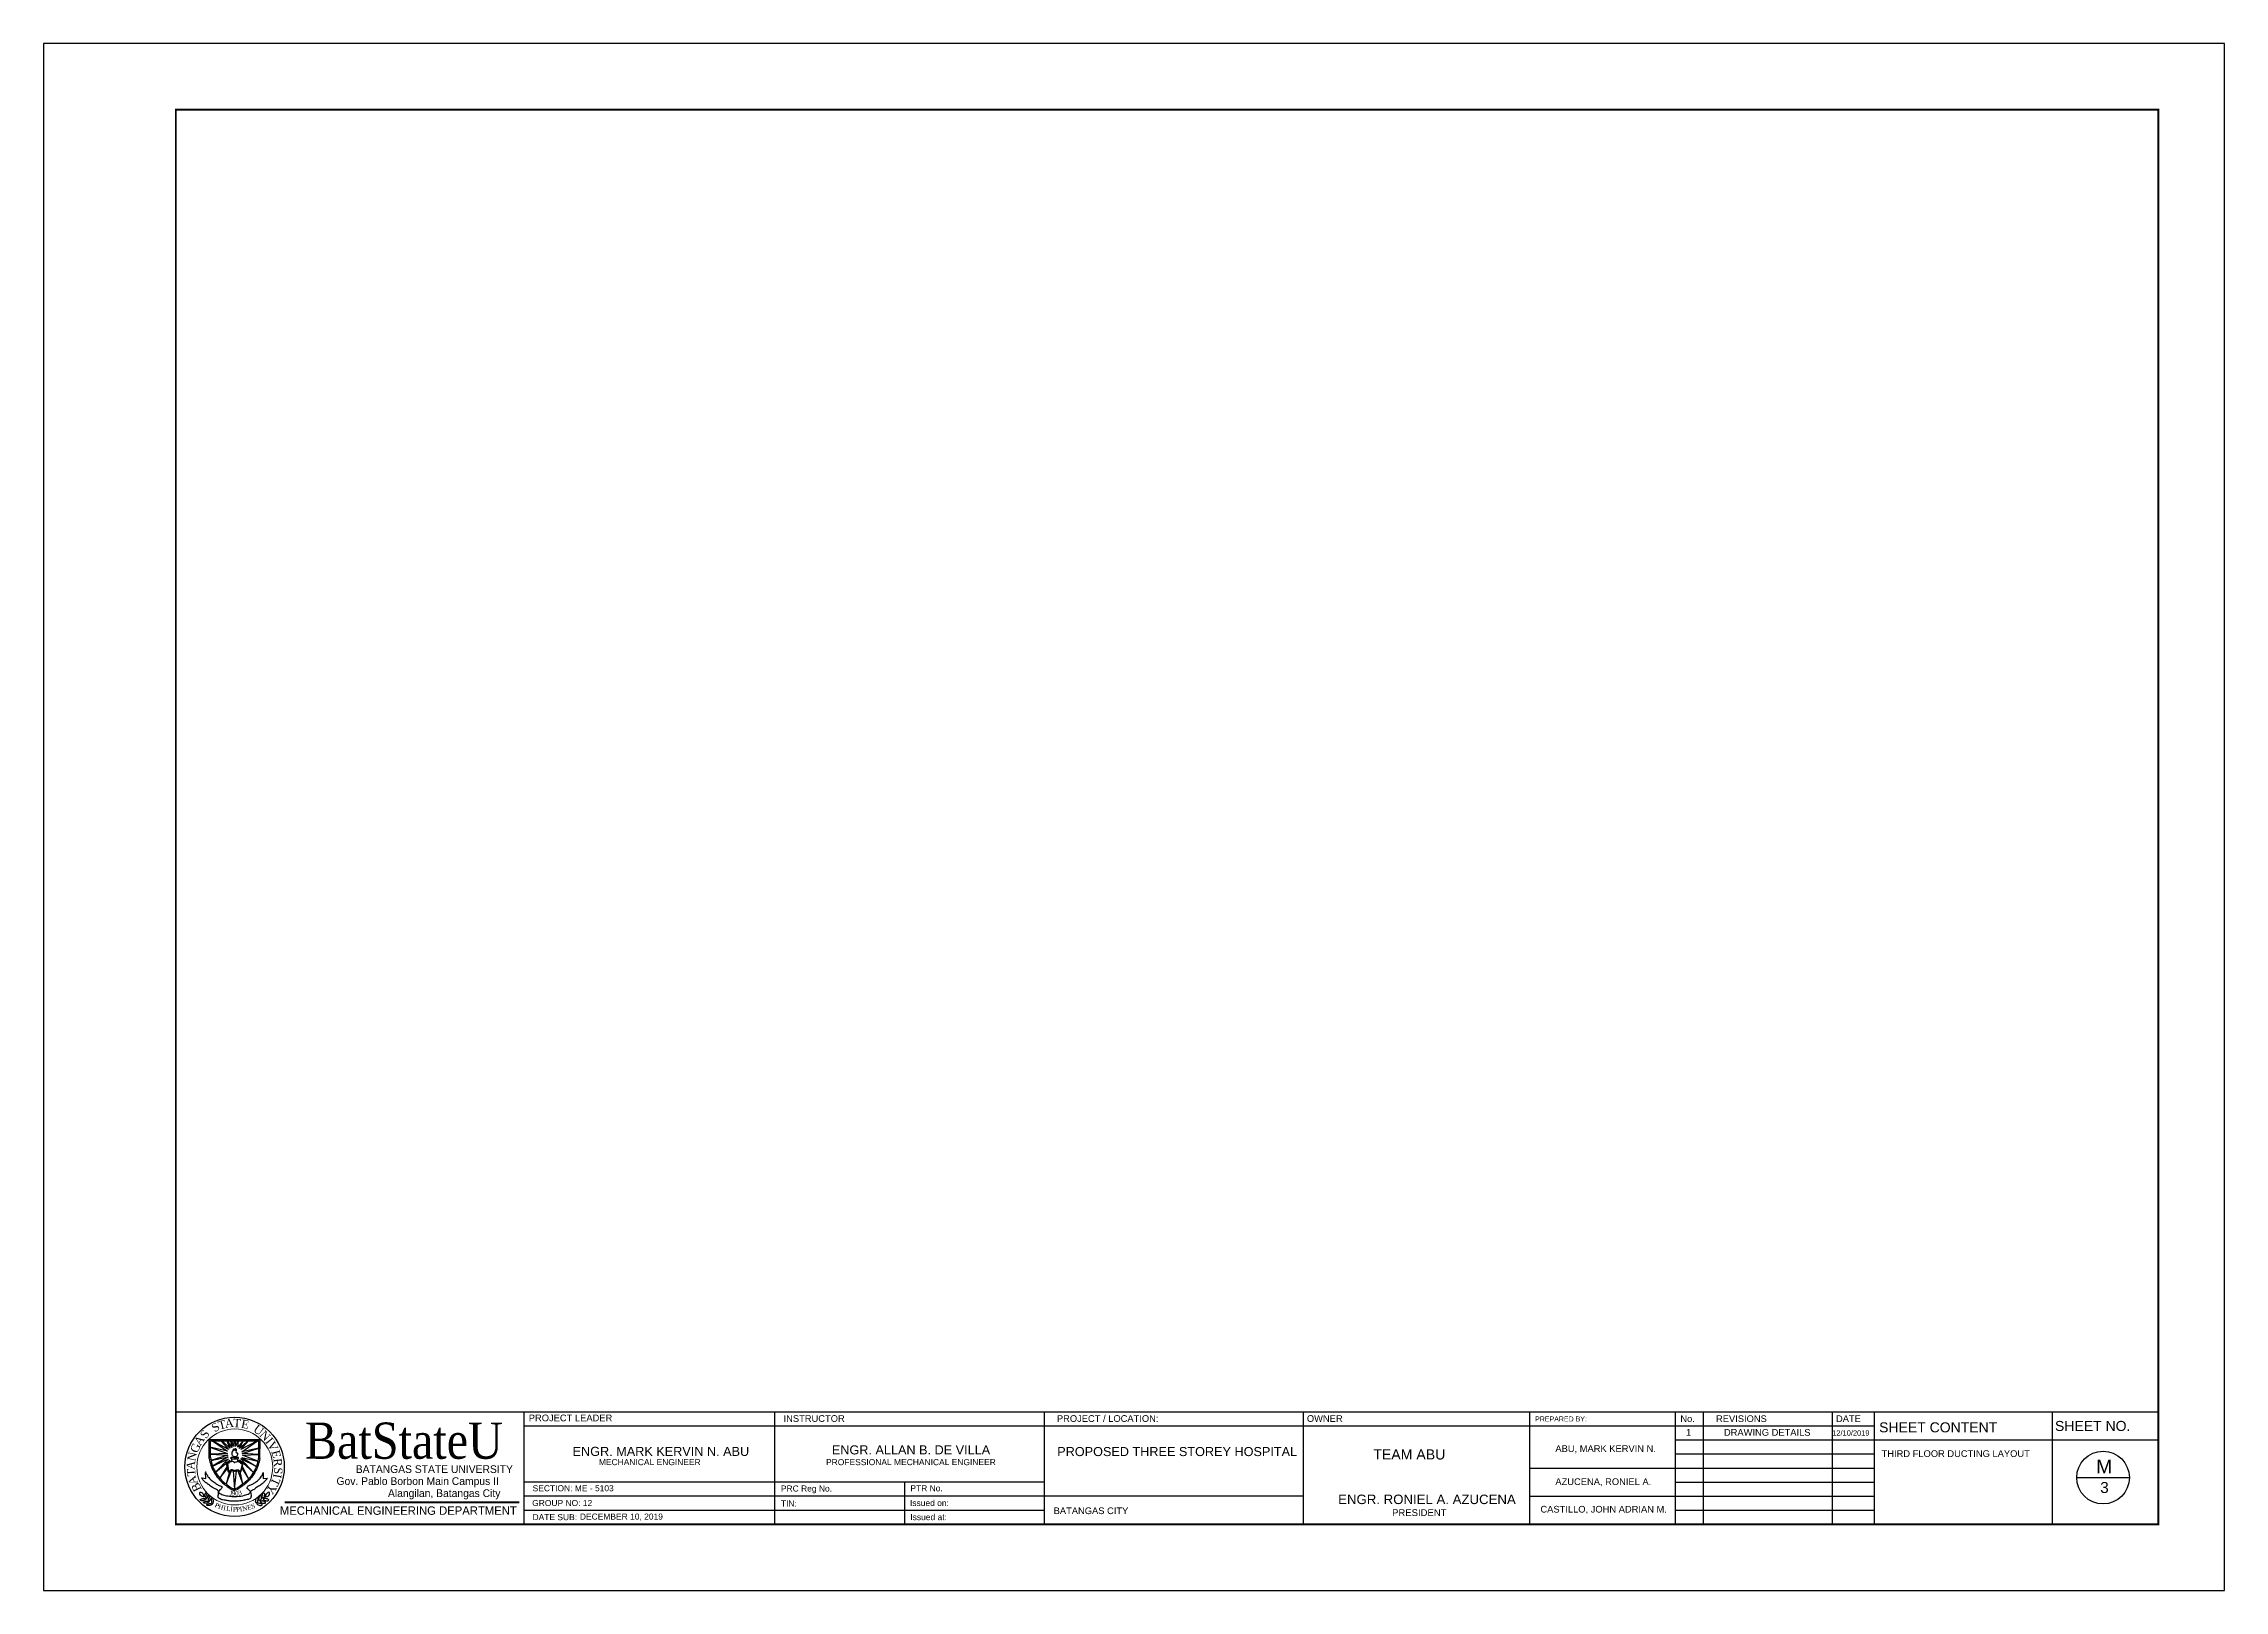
# Model space of a CAD drawing. Header units: millimetres. Extents: x 5 to 598, y 3 to 339.
# Drawn here: x 332.7 to 432, y 84.4 to 154.8 of the extents above; entities that cross this region are included whole.
import ezdxf
from ezdxf.enums import TextEntityAlignment as Align

# ---------------------------------------------------------------- set-up
doc = ezdxf.new("R2010")
doc.units = ezdxf.units.MM
doc.header["$MEASUREMENT"] = 0
doc.layers.add('.1', color=1, linetype='Continuous')
doc.layers.add('template', color=7, linetype='Continuous')
doc.styles.add('arial', font='arial.ttf')
doc.styles.add('CGOTHIC', font='GOTHIC.TTF')
doc.styles.add('GARAMOND', font='GARA.TTF')
doc.styles.get("Standard").update_dxf_attribs({"font": 'arial.ttf'})

msp = doc.modelspace()

# ---------------------------------------------------------------- linework, layer by layer
at = {"layer": '.1', "color": 0}
msp.add_line((431.951, 154.806), (332.675, 154.806), dxfattribs=at)
at = {"layer": 'template'}
for p, q in [((332.675, 154.806), (332.675, 84.411)), ((431.951, 84.411), (431.951, 154.806)), ((338.692, 92.539), (428.943, 92.539)), ((354.538, 92.54), (354.538, 87.419)), ((354.538, 92.539), (354.538, 87.419)), ((365.947, 92.54), (365.947, 87.419)), ((365.947, 92.539), (365.947, 87.419)), ((378.238, 87.419), (378.238, 92.539)), ((390.014, 92.539), (390.014, 87.419)), ((400.317, 92.539), (400.317, 87.419)), ((406.946, 92.539), (406.946, 87.419)), ((408.226, 92.539), (408.226, 87.419)), ((414.091, 92.539), (414.091, 87.419)), ((416.011, 92.539), (416.011, 87.419)), ((424.106, 92.539), (424.106, 87.419)), ((354.538, 91.899), (411.109, 91.899)), ((409.35, 91.899), (416.011, 91.899)), ((340.218, 91.283), (342.53, 91.279)), ((340.218, 90.416), (340.218, 91.283)), ((341.043, 90.747), (340.245, 90.921)), ((340.245, 90.921), (341.043, 90.644)), ((340.267, 91.22), (342.465, 91.22)), ((340.267, 90.451), (340.267, 91.22)), ((341.064, 90.557), (340.293, 90.323)), ((340.293, 90.323), (341.07, 90.492)), ((341.043, 90.644), (340.294, 90.612)), ((340.294, 90.612), (341.064, 90.557)), ((341.097, 90.823), (340.359, 91.22)), ((340.359, 91.22), (341.043, 90.747)), ((341.07, 90.492), (340.368, 90.061)), ((340.368, 90.061), (341.097, 90.395)), ((341.097, 90.395), (340.501, 89.786)), ((340.799, 91.22), (340.766, 91.186)), ((340.766, 91.186), (341.097, 90.823)), ((341.157, 90.877), (340.799, 91.22)), ((341.048, 91.22), (341.021, 91.22)), ((341.021, 91.22), (341.157, 90.877)), ((341.238, 90.915), (341.048, 91.22)), ((341.238, 91.22), (341.181, 91.202)), ((341.181, 91.202), (341.238, 90.915)), ((341.228, 90.402), (341.228, 90.301)), ((341.319, 90.959), (341.238, 91.22)), ((341.341, 91.22), (341.319, 90.959)), ((341.417, 91.22), (341.341, 91.22)), ((341.515, 91.22), (341.417, 90.964)), ((341.417, 90.964), (341.417, 91.22)), ((341.507, 90.39), (341.507, 90.289)), ((341.754, 91.22), (341.515, 90.926)), ((341.515, 90.926), (341.553, 91.22)), ((341.553, 91.22), (341.515, 91.22)), ((342.223, 89.773), (341.591, 90.346)), ((342.003, 91.22), (341.596, 90.872)), ((341.596, 90.872), (341.754, 91.22)), ((342.416, 91.22), (341.656, 90.818)), ((341.656, 90.818), (342.003, 91.22)), ((342.362, 90.055), (341.656, 90.395)), ((341.656, 90.395), (342.223, 89.773)), ((341.694, 90.715), (342.416, 91.22)), ((342.465, 90.883), (341.694, 90.715)), ((341.694, 90.46), (342.362, 90.055)), ((341.694, 90.46), (342.431, 90.291)), ((341.716, 90.633), (342.465, 90.883)), ((342.465, 90.601), (341.716, 90.633)), ((341.726, 90.557), (342.465, 90.601)), ((342.431, 90.291), (341.726, 90.557)), ((342.465, 90.444), (342.465, 91.22)), ((342.514, 90.416), (342.53, 91.279)), ((406.946, 91.259), (417.707, 91.259)), ((406.946, 90.619), (416.011, 90.619)), ((414.345, 91.259), (428.943, 91.259)), ((339.871, 89.538), (340.055, 89.5)), ((340.055, 89.5), (340.044, 89.775)), ((340.501, 89.786), (341.151, 90.33)), ((341.016, 90.026), (340.704, 89.51)), ((340.704, 89.51), (341.026, 89.945)), ((340.982, 90.188), (341.059, 89.832)), ((340.986, 89.247), (341.233, 89.863)), ((341.14, 89.809), (340.986, 89.247)), ((341.041, 90.18), (341.099, 89.85)), ((341.298, 89.847), (341.366, 89.009)), ((341.366, 89.009), (341.45, 89.852)), ((341.52, 89.847), (341.739, 89.241)), ((341.739, 89.241), (341.618, 89.814)), ((341.717, 90.151), (341.636, 89.844)), ((341.668, 89.826), (341.763, 90.19)), ((341.699, 89.977), (342.003, 89.483)), ((342.003, 89.483), (341.732, 90.048)), ((342.663, 89.778), (342.674, 89.507)), ((342.674, 89.507), (342.855, 89.513)), ((354.538, 89.349), (378.238, 89.349)), ((371.871, 89.349), (371.871, 87.419)), ((400.317, 89.979), (411.109, 89.979)), ((409.35, 89.979), (416.011, 89.979)), ((425.227, 89.543), (427.627, 89.543)), ((354.538, 88.706), (390.014, 88.706)), ((400.317, 88.699), (411.109, 88.699)), ((406.946, 89.339), (416.011, 89.339)), ((409.35, 88.699), (416.011, 88.699)), ((354.538, 88.062), (364.872, 88.062)), ((354.538, 88.062), (378.238, 88.062)), ((365.947, 88.062), (376.281, 88.062)), ((406.946, 88.059), (416.011, 88.059)), ((332.675, 84.411), (431.951, 84.411))]:
    msp.add_line(p, q, dxfattribs=at)
at = {"layer": 'template', "linetype": 'Continuous', "ltscale": 0.5}
msp.add_line((365.947, 92.539), (365.947, 87.419), dxfattribs=at)
at = {"layer": 'template', "linetype": 'Continuous', "lineweight": 50}
msp.add_line((343.656, 88.427), (354.317, 88.427), dxfattribs=at)
at = {"layer": 'template', "linetype": 'Continuous', "const_width": 0.0853}
msp.add_lwpolyline([(338.692, 87.419), (428.943, 87.419), (428.943, 151.798), (338.692, 151.798)], close=True, dxfattribs=at)
at = {"layer": 'template'}
for centre, radius in [((341.37, 90.033), 2.263), ((426.427, 89.543), 1.2)]:
    msp.add_circle(centre, radius, dxfattribs=at)
at = {"layer": 'template', "lineweight": 20}
for centre, radius in [((341.37, 90.033), 2.263), ((341.378, 90.027), 1.728)]:
    msp.add_circle(centre, radius, dxfattribs=at)
at = {"layer": 'template'}
for points in [[(340.218, 90.416), (340.288, 90.116), (340.435, 89.78), (340.636, 89.498), (341.037, 89.135), (341.309, 88.977), (341.363, 88.961)], [(340.267, 90.451), (340.337, 90.151), (340.484, 89.814), (340.685, 89.532), (341.086, 89.169), (341.358, 89.012), (341.412, 88.996)], [(342.465, 90.451), (342.394, 90.151), (342.248, 89.814), (342.047, 89.532), (341.645, 89.169), (341.374, 89.012), (341.32, 88.996)], [(342.514, 90.416), (342.443, 90.116), (342.297, 89.78), (342.096, 89.498), (341.694, 89.135), (341.423, 88.977), (341.369, 88.961)], [(340.982, 90.188), (340.981, 90.226), (341.038, 90.234), (341.1, 90.258), (341.175, 90.296), (341.228, 90.301), (341.228, 90.325)], [(341.059, 89.832), (341.108, 89.797), (341.16, 89.809), (341.195, 89.846), (341.233, 89.863), (341.285, 89.863), (341.326, 89.855), (341.366, 89.834), (341.433, 89.849), (341.474, 89.861), (341.52, 89.847), (341.618, 89.814), (341.668, 89.826)], [(341.099, 89.85), (341.155, 89.85), (341.163, 89.873), (341.201, 89.893), (341.265, 89.908), (341.326, 89.879), (341.363, 89.873), (341.413, 89.876), (341.45, 89.893), (341.506, 89.899), (341.54, 89.896), (341.572, 89.873), (341.59, 89.858), (341.636, 89.844)], [(341.762, 90.186), (341.749, 90.229), (341.688, 90.215), (341.654, 90.232), (341.627, 90.264), (341.59, 90.287), (341.558, 90.31), (341.507, 90.31)], [(339.953, 88.669), (339.844, 88.708), (339.793, 88.786), (339.787, 88.862), (339.796, 88.875), (339.863, 88.869), (339.93, 88.809), (339.956, 88.75), (339.964, 88.695), (339.964, 88.667), (339.957, 88.667), (339.943, 88.682), (339.941, 88.682)], [(340.058, 88.558), (339.997, 88.511), (339.909, 88.493), (339.854, 88.495), (339.811, 88.521), (339.809, 88.539), (339.852, 88.566), (339.894, 88.581), (339.945, 88.589), (339.965, 88.595), (340.004, 88.585), (340.055, 88.557), (340.057, 88.55)], [(340.196, 88.439), (340.135, 88.393), (340.047, 88.374), (339.993, 88.376), (339.949, 88.403), (339.947, 88.42), (339.99, 88.447), (340.032, 88.463), (340.083, 88.471), (340.103, 88.477), (340.142, 88.466), (340.193, 88.438), (340.195, 88.432)], [(340.086, 88.594), (340.113, 88.666), (340.106, 88.756), (340.089, 88.808), (340.051, 88.842), (340.034, 88.839), (340.02, 88.79), (340.017, 88.746), (340.024, 88.694), (340.024, 88.673), (340.044, 88.639), (340.086, 88.598), (340.092, 88.598)], [(340.348, 88.332), (340.286, 88.285), (340.198, 88.267), (340.144, 88.269), (340.1, 88.296), (340.099, 88.313), (340.141, 88.34), (340.183, 88.356), (340.234, 88.364), (340.254, 88.369), (340.293, 88.359), (340.344, 88.331), (340.346, 88.324)], [(340.224, 88.476), (340.251, 88.548), (340.244, 88.637), (340.227, 88.689), (340.189, 88.723), (340.172, 88.72), (340.158, 88.672), (340.155, 88.627), (340.162, 88.575), (340.162, 88.555), (340.182, 88.52), (340.224, 88.479), (340.231, 88.479)], [(340.375, 88.368), (340.402, 88.441), (340.396, 88.53), (340.378, 88.582), (340.34, 88.616), (340.323, 88.613), (340.309, 88.565), (340.306, 88.52), (340.313, 88.468), (340.313, 88.448), (340.334, 88.413), (340.375, 88.372), (340.382, 88.372)], [(342.353, 88.385), (342.328, 88.458), (342.339, 88.547), (342.358, 88.598), (342.397, 88.631), (342.415, 88.627), (342.426, 88.578), (342.428, 88.533), (342.419, 88.482), (342.418, 88.461), (342.396, 88.428), (342.353, 88.388), (342.346, 88.389)], [(342.378, 88.348), (342.438, 88.298), (342.525, 88.276), (342.579, 88.276), (342.624, 88.301), (342.626, 88.318), (342.585, 88.347), (342.544, 88.364), (342.493, 88.374), (342.473, 88.381), (342.434, 88.372), (342.382, 88.346), (342.379, 88.34)], [(342.508, 88.486), (342.484, 88.559), (342.494, 88.648), (342.514, 88.699), (342.553, 88.732), (342.57, 88.728), (342.582, 88.679), (342.583, 88.634), (342.574, 88.583), (342.574, 88.562), (342.551, 88.529), (342.508, 88.489), (342.502, 88.49)], [(342.534, 88.448), (342.594, 88.399), (342.681, 88.377), (342.735, 88.377), (342.78, 88.402), (342.782, 88.419), (342.741, 88.447), (342.699, 88.465), (342.648, 88.475), (342.629, 88.482), (342.59, 88.473), (342.537, 88.447), (342.535, 88.441)], [(342.651, 88.598), (342.627, 88.672), (342.637, 88.761), (342.657, 88.812), (342.696, 88.845), (342.713, 88.84), (342.725, 88.792), (342.726, 88.747), (342.717, 88.696), (342.717, 88.675), (342.694, 88.641), (342.651, 88.602), (342.645, 88.602)], [(342.677, 88.561), (342.737, 88.512), (342.824, 88.49), (342.878, 88.489), (342.923, 88.514), (342.925, 88.532), (342.884, 88.56), (342.843, 88.578), (342.791, 88.588), (342.772, 88.594), (342.733, 88.586), (342.68, 88.56), (342.678, 88.553)], [(342.787, 88.668), (342.898, 88.702), (342.951, 88.778), (342.961, 88.854), (342.952, 88.867), (342.885, 88.864), (342.816, 88.806), (342.787, 88.749), (342.777, 88.694), (342.776, 88.667), (342.782, 88.666), (342.798, 88.68), (342.799, 88.68)]]:
    msp.add_spline(points, degree=3, dxfattribs=at)
for points, end_tangent in [([(341.214, 90.472), (341.301, 90.467), (341.393, 90.464), (341.454, 90.465), (341.508, 90.471), (341.538, 90.468), (341.539, 90.439), (341.539, 90.415), (341.529, 90.394), (341.503, 90.39), (341.453, 90.385), (341.365, 90.385), (341.261, 90.383), (341.234, 90.399), (341.204, 90.418), (341.213, 90.473), (341.213, 90.479)], (-1, 0)), ([(341.041, 90.18), (341.117, 90.221), (341.169, 90.267), (341.221, 90.281), (341.274, 90.287), (341.326, 90.267), (341.346, 90.241), (341.366, 90.226), (341.395, 90.253), (341.462, 90.267), (341.526, 90.279), (341.595, 90.247), (341.642, 90.2), (341.7, 90.18), (341.717, 90.189), (341.717, 90.151)], (0, -1))]:
    msp.add_spline(points, degree=3, dxfattribs=dict(at, end_tangent=end_tangent))
at = {"layer": 'template', "start_tangent": (-1, 0)}
msp.add_spline([(341.359, 90.492), (341.291, 90.529), (341.255, 90.585), (341.255, 90.648), (341.255, 90.696), (341.269, 90.721), (341.283, 90.769), (341.305, 90.764), (341.312, 90.812), (341.327, 90.848), (341.346, 90.822), (341.383, 90.788), (341.412, 90.788), (341.41, 90.827), (341.396, 90.862), (341.399, 90.874), (341.434, 90.844), (341.434, 90.816), (341.44, 90.789), (341.44, 90.761), (341.429, 90.716), (341.455, 90.675), (341.488, 90.677), (341.508, 90.624), (341.502, 90.581), (341.471, 90.522), (341.441, 90.496), (341.404, 90.489), (341.358, 90.489), (341.36, 90.489)], degree=3, dxfattribs=at)
at = {"layer": 'template'}
for points, knots in [([(342.855, 89.513), (342.859, 89.513), (342.883, 89.509), (342.745, 89.38), (342.661, 89.269), (342.489, 89.173), (342.33, 89.066), (342.213, 88.973), (342.088, 88.931), (342.113, 88.801), (342.144, 88.697), (342.071, 88.57), (341.919, 88.541), (341.722, 88.49), (341.478, 88.471), (341.241, 88.465), (341.03, 88.498), (340.843, 88.518), (340.709, 88.566), (340.636, 88.621), (340.61, 88.67), (340.631, 88.759), (340.65, 88.847), (340.62, 88.998), (340.405, 89.042), (340.241, 89.181), (340.088, 89.299), (339.957, 89.388), (339.913, 89.476), (339.841, 89.543), (339.869, 89.54), (339.899, 89.532)], [1.525096, 1.525096, 1.525096, 1.525096, 1.532073, 1.584612, 1.633558, 1.698069, 1.768711, 1.823631, 1.856154, 1.874433, 1.942755, 1.959564, 2.013837, 2.081716, 2.168665, 2.253261, 2.318126, 2.380396, 2.439479, 2.4572, 2.470092, 2.492272, 2.543518, 2.560297, 2.639259, 2.721631, 2.780104, 2.832648, 2.871086, 2.885372, 2.911145, 2.911145, 2.911145, 2.911145]), ([(340.06, 89.804), (340.01, 89.804), (340.133, 89.641), (340.19, 89.528), (340.346, 89.389), (340.521, 89.287), (340.635, 89.172), (340.818, 89.142), (340.775, 89.05), (340.727, 89), (340.664, 88.961), (340.615, 88.863), (340.769, 88.775), (340.946, 88.725), (341.164, 88.687), (341.344, 88.689), (341.554, 88.685), (341.789, 88.714), (341.984, 88.793), (342.091, 88.856), (342.091, 88.924), (342.034, 88.966), (341.997, 89.017), (341.931, 89.051), (341.951, 89.119), (342.012, 89.192), (342.149, 89.214), (342.293, 89.316), (342.429, 89.409), (342.531, 89.513), (342.594, 89.607), (342.65, 89.676), (342.663, 89.766), (342.663, 89.778)], [0, 0, 0, 0, 0.050157, 0.09733, 0.169415, 0.238469, 0.297382, 0.34519, 0.361609, 0.384753, 0.415402, 0.43521, 0.480082, 0.549086, 0.637593, 0.692397, 0.728181, 0.847546, 0.920378, 0.94488, 0.959291, 0.979722, 1.010309, 1.023969, 1.046254, 1.066064, 1.119081, 1.173808, 1.241086, 1.282544, 1.318293, 1.350594, 1.379885, 1.379885, 1.379885, 1.379885]), ([(340.044, 89.798), (340.049, 89.803), (340.057, 89.807), (340.07, 89.807), (340.072, 89.807)], [3.04846765, 3.04846765, 3.04846765, 3.04846765, 3.05886904, 3.06079098, 3.06079098, 3.06079098, 3.06079098]), ([(341.339, 89.341), (341.351, 89.34), (341.372, 89.336), (341.387, 89.338), (341.399, 89.341)], [0, 0, 0, 0, 0.01145534, 0.02007474, 0.02007474, 0.02007474, 0.02007474]), ([(341.339, 89.321), (341.351, 89.319), (341.372, 89.316), (341.387, 89.317), (341.399, 89.32)], [0, 0, 0, 0, 0.01145534, 0.02007474, 0.02007474, 0.02007474, 0.02007474]), ([(341.344, 89.272), (341.355, 89.274), (341.372, 89.276), (341.385, 89.275), (341.392, 89.273)], [0.00178548, 0.00178548, 0.00178548, 0.00178548, 0.01145534, 0.01823656, 0.01823656, 0.01823656, 0.01823656]), ([(341.346, 89.252), (341.356, 89.253), (341.371, 89.255), (341.384, 89.255), (341.39, 89.253)], [0.00231179, 0.00231179, 0.00231179, 0.00231179, 0.01145534, 0.0176246, 0.0176246, 0.0176246, 0.0176246])]:
    msp.add_open_spline(points, degree=3, knots=knots, dxfattribs=at)

# ---------------------------------------------------------------- texts
at = {"layer": 'template', "style": 'arial'}
for s, height, p in [('PROJECT LEADER', 0.30409, (354.762, 92.107)), ('INSTRUCTOR', 0.304, (366.36, 92.08)), ('PROJECT / LOCATION:', 0.30402, (378.803, 92.08)), ('PROJECT / LOCATION:', 0.30402, (378.803, 92.08)), ('PROJECT / LOCATION:', 0.30402, (378.803, 92.08)), ('OWNER', 0.304, (390.183, 92.08)), ('No.', 0.304, (407.184, 92.072)), ('REVISIONS', 0.304, (408.809, 92.072)), ('DATE', 0.304, (414.27, 92.072)), ('PREPARED BY: ', 0.22802, (400.575, 92.098)), ('1', 0.304, (407.446, 91.453)), ('DRAWING DETAILS', 0.30402, (409.169, 91.448)), ('12/10/2019', 0.2432, (414.096, 91.453)), ('SHEET CONTENT', 0.45603, (416.233, 91.603)), ('SHEET NO.', 0.456, (424.24, 91.666)), ('ENGR. MARK KERVIN N. ABU', 0.41257, (356.756, 90.53)), ('MECHANICAL ENGINEER', 0.27505, (357.953, 90.109)), ('PROFESSIONAL MECHANICAL ENGINEER', 0.27505, (368.294, 90.109)), ('ENGR. ALLAN B. DE VILLA', 0.41257, (368.559, 90.598)), ('PROPOSED THREE STOREY HOSPITAL', 0.41257, (378.818, 90.522)), ('TEAM ABU', 0.4598, (393.204, 90.368)), ('ABU, MARK KERVIN N.', 0.30402, (401.495, 90.71)), ('THIRD FLOOR DUCTING LAYOUT', 0.30402, (416.345, 90.482)), ('M', 0.624, (426.117, 89.73)), ('AZUCENA, RONIEL A.', 0.30402, (401.495, 89.204)), ('3', 0.499, (426.298, 88.843)), ('GROUP NO: 12', 0.27505, (354.917, 88.249)), ('SECTION: ME - 5103', 0.27505, (354.936, 88.922)), ('TIN:', 0.275, (366.239, 88.226)), ('PRC Reg No.', 0.27505, (366.239, 88.909)), ('Issued on:', 0.275, (372.115, 88.249)), ('PTR No.', 0.275, (372.133, 88.922)), ('ENGR. RONIEL A. AZUCENA', 0.43038, (391.608, 88.338)), ('DATE SUB:', 0.275, (354.933, 87.606)), ('DECEMBER 10, 2019', 0.27505, (357.089, 87.632)), ('Issued at:', 0.275, (372.13, 87.606)), ('BATANGAS CITY', 0.30402, (378.655, 87.881)), ('PRESIDENT', 0.3099, (394.061, 87.794)), ('CASTILLO, JOHN ADRIAN M.', 0.30402, (400.815, 87.952))]:
    msp.add_text(s, height=height, dxfattribs=at).set_placement(p)
at = {"layer": 'template', "width": 1}
for s, height, style, p in [('BatStateU', 1.6503, 'GARAMOND', (349.076, 90.4)), ('Gov. Pablo Borbon Main Campus II', 0.35128, 'CGOTHIC', (349.703, 89.208)), ('BATANGAS STATE UNIVERSITY', 0.35128, 'CGOTHIC', (350.462, 89.753)), ('Alangilan, Batangas City', 0.35128, 'CGOTHIC', (350.911, 88.659))]:
    msp.add_text(s, height=height, dxfattribs=dict(at, style=style)).set_placement(p, align=Align.CENTER)
at = {"layer": 'template', "attachment_point": 1}
for s, insert, char_height, width, rotation in [('{\\fTimes New Roman|b0|i0|c0|p18;A}', (339.491, 91.171), 0.37713, 29.67394, 56.11039), ('{\\fTimes New Roman|b0|i0|c0|p18;S}', (339.766, 91.498), 0.37713, 29.67394, 56.11039), ('{\\fTimes New Roman|b0|i0|c0|p18;S}', (340.265, 91.913), 0.37713, 29.67394, 33.23179), ('{\\fTimes New Roman|b0|i0|c0|p18;T}', (340.58, 92.09), 0.37713, 29.67394, 14.44799), ('{\\fTimes New Roman|b0|i0|c0|p18;A}', (340.904, 92.187), 0.37713, 29.67394, 5.71852), ('{\\fTimes New Roman|b0|i0|c0|p18;T}', (341.32, 92.221), 0.37713, 0.3193, 356.81503), ('{\\fTimes New Roman|b0|i0|c0|p18;E}', (341.716, 92.193), 0.37713, 29.67394, 348.69045), ('{\\fTimes New Roman|b0|i0|c0|p18;U}', (342.408, 91.984), 0.37713, 29.67394, 323.50126), ('{\\fTimes New Roman|b0|i0|c0|p18;N}', (342.745, 91.727), 0.37713, 29.67394, 314.13564), ('{\\fTimes New Roman|b0|i0|c0|p18;I}', (343.045, 91.413), 0.37713, 29.67394, 308.6454), ('{\\fTimes New Roman|b0|i0|c0|p18;N}', (339.202, 90.346), 0.37713, 29.67394, 77.56161), ('{\\fTimes New Roman|b0|i0|c0|p18;G}', (339.326, 90.784), 0.37713, 29.67394, 65.93474), ('{\\fTimes New Roman|b0|i0|c0|p18;V}', (343.177, 91.244), 0.37713, 29.67394, 298.20017), ('{\\fTimes New Roman|b0|i0|c0|p18;E}', (343.401, 90.832), 0.37713, 29.67394, 285.47868), ('{\\fTimes New Roman|b0|i0|c0|p18;R}', (343.509, 90.441), 0.37713, 29.67394, 276.19955), ('{\\fTimes New Roman|b0|i0|c0|p18;A}', (339.172, 89.912), 0.37713, 29.67394, 85.53705), ('{\\fTimes New Roman|b0|i0|c0|p18;T}', (339.222, 89.591), 0.37713, 29.67394, 94.26652), ('{\\fTimes New Roman|b0|i0|c0|p18;A}', (339.357, 89.158), 0.37713, 29.67394, 110.36673), ('{\\fTimes New Roman|b0|i0|c0|p18;T}', (343.468, 89.429), 0.37713, 29.67394, 245.97799), ('{\\fTimes New Roman|b0|i0|c0|p18;I}', (343.515, 89.673), 0.37713, 29.67394, 259.8108), ('{\\fTimes New Roman|b0|i0|c0|p18;S}', (343.556, 89.999), 0.37713, 29.67394, 266.05857), ('{\\fTimes New Roman|b0|i0|c0|p18;B}', (339.538, 88.852), 0.37713, 29.67394, 115.18408), ('{\\fTimes New Roman|b0|i0|c0|p18;P}', (340.534, 88.413), 0.21119, 29.67394, 333.24497), ('{\\fTimes New Roman|b0|i0|c0|p18;P}', (340.539, 88.413), 0.21119, 29.67394, 333.24497), ('{\\fTimes New Roman|b0|i0|c0|p18;1}', (341.155, 88.957), 0.21119, 29.67394, 350.69674), ('{\\fTimes New Roman|b0|i0|c0|p18;9}', (341.237, 88.935), 0.21119, 29.67394, 359.89652), ('{\\fTimes New Roman|b0|i0|c0|p18;0}', (341.394, 88.931), 0.21119, 29.67394, 359.89652), ('{\\fTimes New Roman|b0|i0|c0|p18;3}', (341.508, 88.934), 0.21119, 29.67394, 14.57269), ('{\\fTimes New Roman|b0|i0|c0|p18;S}', (342.099, 88.325), 0.21119, 29.67394, 14.57269), ('{\\fTimes New Roman|b0|i0|c0|p18;Y}', (343.317, 89.077), 0.37713, 29.67394, 237.49398), ('{\\fTimes New Roman|b0|i0|c0|p18;H}', (340.666, 88.339), 0.21119, 29.67394, 342.36893), ('{\\fTimes New Roman|b0|i0|c0|p18;I}', (340.881, 88.269), 0.21119, 29.67394, 350.74463), ('{\\fTimes New Roman|b0|i0|c0|p18;L}', (341.011, 88.249), 0.21119, 29.67394, 350.69674), ('{\\fTimes New Roman|b0|i0|c0|p18;I}', (341.187, 88.216), 0.21119, 29.67394, 357.83253), ('{\\fTimes New Roman|b0|i0|c0|p18;P}', (341.293, 88.207), 0.21119, 29.67394, 359.89652), ('{\\fTimes New Roman|b0|i0|c0|p18;P}', (341.426, 88.2), 0.21119, 29.67394, 7.51618), ('{\\fTimes New Roman|b0|i0|c0|p18;I}', (341.588, 88.207), 0.21119, 29.67394, 9.03911), ('{\\fTimes New Roman|b0|i0|c0|p18;N}', (341.697, 88.217), 0.21119, 29.67394, 12.92447), ('{\\fTimes New Roman|b0|i0|c0|p18;E}', (341.92, 88.273), 0.21119, 29.67394, 14.57269)]:
    msp.add_mtext(s, dxfattribs=dict(at, insert=insert, char_height=char_height, width=width, rotation=rotation))
at = {"layer": 'template', "linetype": 'Continuous', "lineweight": 0, "insert": (343.43, 88.234), "char_height": 0.38403, "width": 12.18966, "attachment_point": 1}
msp.add_mtext('{\\fCentury Gothic|b0|i0|c0|p34;\\C7;MECHANICAL ENGINEERING DEPARTMENT}', dxfattribs=at)

doc.saveas('drawing.dxf')
